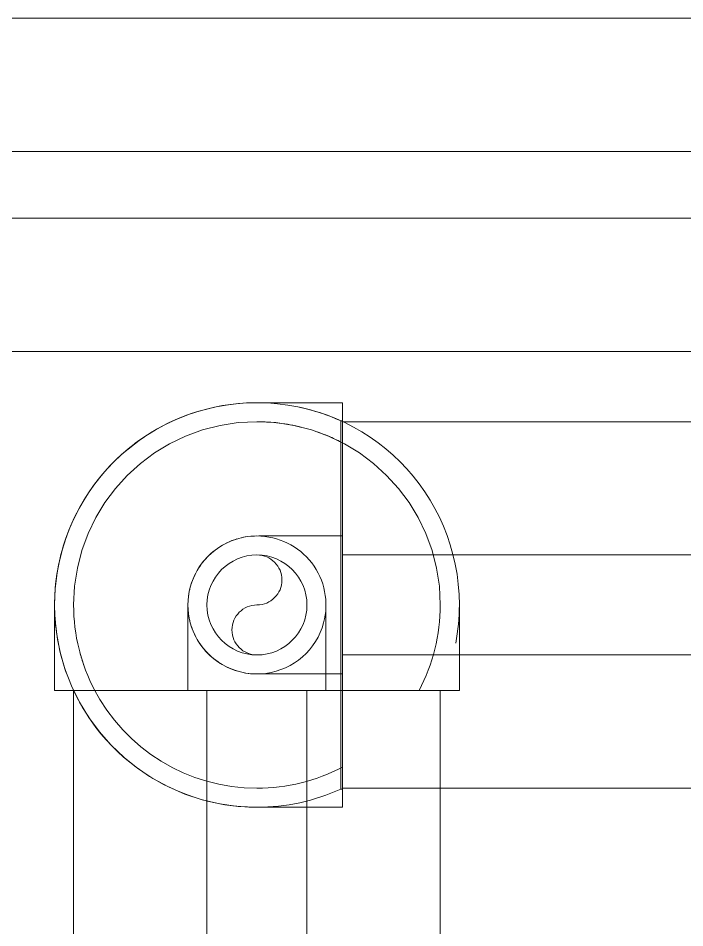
# Model space of a CAD drawing. Header units: metres. Extents: x 32 to 132, y -29 to 44.
# Drawn here: x 121.4731 to 121.6001, y -8.6646 to -8.4912 of the extents above; entities that cross this region are included whole.
import ezdxf

# ---------------------------------------------------------------- set-up
doc = ezdxf.new("R2010")
doc.units = ezdxf.units.M
doc.header["$LTSCALE"] = 100
doc.linetypes.add('HIDDEN JT', pattern=[0.0016, 0.001, -0.0006000000000000001])
doc.layers.add('A-DETL', color=7, linetype='Continuous', lineweight=9, true_color=0x00a600)
doc.layers.add('P-PIPE', color=7, linetype='Continuous', lineweight=18)

# ---------------------------------------------------------------- blocks, each defined once
blk = doc.blocks.new('Elbow - Welded - REFRIGERACION-V76-NIVEL 04')
at = {"layer": 'A-DETL', "color": 11, "linetype": 'HIDDEN JT', "true_color": 0xff8080}
for p, q in [((76.29693182881545, -8.603044696093804), (76.29693182881545, -8.589898211718802)), ((76.29693182881545, -8.616191180468803), (76.29693182881545, -8.603044696093804))]:
    blk.add_line(p, q, dxfattribs=at)
at = {"layer": 'A-DETL', "color": 11, "linetype": 'HIDDEN JT', "true_color": 0xff8080, "flags": 128}
for points in [[(76.27765536080122, -8.590237205242914), (76.27785959158875, -8.590189214377032), (76.27837587405213, -8.59008949661617), (76.27889573119147, -8.590010504410836), (76.27941833134625, -8.589952364131728), (76.2799428384677, -8.589915168790878), (76.28014992863258, -8.589908789157516)], [(76.28099041662492, -8.589898211718813), (76.28107815123613, -8.589898211718813), (76.28124597749563, -8.589898211718813), (76.28143889777111, -8.589898211718813), (76.28165660343126, -8.589898211718813), (76.28189874619349, -8.589898211718813), (76.28216493868103, -8.589898211718813), (76.28245475504268, -8.589898211718813), (76.2827677316341, -8.589898211718813), (76.28310336775948, -8.589898211718813), (76.28346112647264, -8.589898211718813), (76.28384043543596, -8.589898211718813), (76.28424068783602, -8.589898211718813), (76.28466124335432, -8.589898211718813), (76.28510142919178, -8.589898211718813), (76.28556054114496, -8.589898211718813), (76.28603784473266, -8.589898211718813), (76.28653257637099, -8.589898211718813), (76.28704394459481, -8.589898211718813), (76.2875711313241, -8.589898211718813), (76.28811329317253, -8.589898211718813), (76.2886695627968, -8.589898211718813), (76.28923905028418, -8.589898211718813), (76.28982084457617, -8.589898211718813), (76.29041401492601, -8.589898211718813), (76.29101761238768, -8.589898211718813), (76.291630671334, -8.589898211718813), (76.29225221100144, -8.589898211718813), (76.29288123705912, -8.589898211718813), (76.29351674319953, -8.589898211718813), (76.29415771274842, -8.589898211718813), (76.29480312029123, -8.589898211718813), (76.29545193331357, -8.589898211718813), (76.29610311385304, -8.589898211718813), (76.29675562015966, -8.589898211718813), (76.29693182881553, -8.589898211718813)], [(76.27441403346542, -8.591450051566188), (76.27488265196808, -8.5912115396948), (76.27536043355687, -8.590991958349386), (76.27584661388315, -8.590791658813247), (76.2763404151621, -8.590610961522914), (76.27677892556446, -8.59047010945282)], [(76.2716483831423, -8.593429904046301), (76.27183555482972, -8.593255256952157), (76.27223404687881, -8.592912189465157), (76.27264593921716, -8.592585331827273), (76.27307057290487, -8.592275206941007), (76.27350726861866, -8.591982310940013), (76.27364584842628, -8.591897195026334)], [(76.26947191836194, -8.596061465042627), (76.26976008267499, -8.595621632639855), (76.27006560509226, -8.595193675555114), (76.27038799684304, -8.59477827842844), (76.27072674216934, -8.594376105806617), (76.27100048088833, -8.594076311855398)], [(76.2680414132615, -8.599199623724711), (76.26813123584851, -8.598909251719766), (76.26830659147144, -8.598413528390338), (76.26850163047445, -8.597925213941304), (76.26871604083675, -8.597445089571618), (76.2689494795475, -8.596973923377847), (76.26900675712773, -8.596869077470526)], [(76.267472824544, -8.602596531935088), (76.26747437585081, -8.602518976936754), (76.26750590638365, -8.601994098818203), (76.2675584012219, -8.601470901431187), (76.26763177638506, -8.600950221779904), (76.26772591448848, -8.600432892840715), (76.26780313603098, -8.60008756709949)], [(76.2678028535896, -8.60599967973298), (76.26775486272375, -8.605795448945594), (76.26765514496289, -8.605279166482207), (76.26757615275757, -8.604759309342864), (76.26751801247845, -8.604236709188081), (76.2674808171376, -8.603712202066635), (76.26747443750423, -8.603505111901915)], [(76.2690156999129, -8.609241007068917), (76.26877718804153, -8.608772388566251), (76.2685576066961, -8.608294606977468), (76.26835730715997, -8.607808426651195), (76.26817660986964, -8.60731462537224), (76.26803575779957, -8.606876114969966)], [(76.28061034444053, -8.616191180468807), (76.28008462528348, -8.616180664683524), (76.27955974716494, -8.616149134150685), (76.27903654977791, -8.616096639312422), (76.27851587012663, -8.616023264149277), (76.27799854118744, -8.615929126045863), (76.2774853905763, -8.615814375603044), (76.27697723922475, -8.615679196397068), (76.27647490006649, -8.615523804685829), (76.27597917673707, -8.615348449062893), (76.27549086228802, -8.61515341005989), (76.27501073791835, -8.614938999697582), (76.27453957172457, -8.614705560986827), (76.27407811747213, -8.614453467379763), (76.27362711338935, -8.614183122172387), (76.27318728098658, -8.613894957859346), (76.27275932390184, -8.613589435442089), (76.27234392677516, -8.61326704369129), (76.27194175415335, -8.612928298364993), (76.27155344942678, -8.612573741383448), (76.2711796338002, -8.612203939962196), (76.27082090529888, -8.611819485704626), (76.27047783781188, -8.611420993655525), (76.270150980174, -8.611009101317178), (76.26984085528773, -8.61058446762946), (76.26954795928674, -8.61014777191568), (76.26927276074214, -8.609699712795823)], [(76.29693182881553, -8.616191180468807), (76.29627914352244, -8.616191180468807), (76.29562750238658, -8.616191180468807), (76.29497794789476, -8.616191180468807), (76.29433151919562, -8.616191180468807), (76.29368925043717, -8.616191180468807), (76.2930521691124, -8.616191180468807), (76.29242129441555, -8.616191180468807), (76.29179763561153, -8.616191180468807), (76.29118219042142, -8.616191180468807), (76.2905759434262, -8.616191180468807), (76.28997986449177, -8.616191180468807), (76.28939490721723, -8.616191180468807), (76.28882200740946, -8.616191180468807), (76.28826208158594, -8.616191180468807), (76.28771602550856, -8.616191180468807), (76.28718471275052, -8.616191180468807), (76.2866689932989, -8.616191180468807), (76.28616969219483, -8.616191180468807), (76.28568760821355, -8.616191180468807), (76.28522351258661, -8.616191180468807), (76.28477814776797, -8.616191180468807), (76.28435222624638, -8.616191180468807), (76.28394642940538, -8.616191180468807), (76.28356140643338, -8.616191180468807), (76.28319777328497, -8.616191180468807), (76.28285611169565, -8.616191180468807), (76.28253696825105, -8.616191180468807), (76.28224085351262, -8.616191180468807), (76.28196824120076, -8.616191180468807), (76.28171956743702, -8.616191180468807), (76.28149523004639, -8.616191180468807), (76.28129558792082, -8.616191180468807), (76.28112096044512, -8.616191180468807), (76.28097162698602, -8.616191180468807), (76.28084782644518, -8.616191180468807), (76.28074975687706, -8.616191180468807), (76.28067757517205, -8.616191180468807), (76.28063139680548, -8.616191180468807), (76.28061129565289, -8.616191180468807)]]:
    blk.add_lwpolyline(points, dxfattribs=at)
at = {"layer": 'A-DETL', "color": 11, "linetype": 'HIDDEN JT', "true_color": 0xff8080}
blk.add_arc((76.28061034444043, -8.603044696093804), 0.01314648437499872, 210.0000000000134, 345.0000000000076, dxfattribs=at)
blk = doc.blocks.new('Elbow - Welded - REFRIGERACION-V49-NIVEL 04')
at = {"layer": 'A-DETL', "color": 11, "linetype": 'HIDDEN JT', "true_color": 0xff8080, "flags": 128}
for points in [[(76.26746386006552, -8.603424768278213), (76.26746386006552, -8.60351250288942), (76.26746386006552, -8.603680329148917), (76.26746386006552, -8.603873249424387)], [(76.29375682881552, -8.603929581699669), (76.29375682881552, -8.603729939574096), (76.29375682881552, -8.60355531209841), (76.29375682881552, -8.6034059786393)]]:
    blk.add_lwpolyline(points, dxfattribs=at)
at = {"layer": 'P-PIPE', "color": 11, "true_color": 0xff8080, "flags": 128}
for points in [[(76.26746386006552, -8.603044696093809), (76.26746386006552, -8.603057751540451), (76.26746386006552, -8.603096896994424), (76.26746386006552, -8.60316206983136), (76.26746386006552, -8.60325316578863), (76.26746386006552, -8.603370039132118), (76.26746386006552, -8.60351250288942), (76.26746386006552, -8.603680329148917), (76.26746386006552, -8.603873249424387), (76.26746386006552, -8.604090955084544), (76.26746386006552, -8.60433309784678), (76.26746386006552, -8.604599290334315), (76.26746386006552, -8.604889106695968), (76.26746386006552, -8.605202083287375), (76.26746386006552, -8.605537719412768), (76.26746386006552, -8.605895478125934), (76.26746386006552, -8.606274787089248), (76.26746386006552, -8.606675039489298), (76.26746386006552, -8.607095595007607), (76.26746386006552, -8.607535780845069), (76.26746386006552, -8.607994892798246), (76.26746386006552, -8.60847219638595), (76.26746386006552, -8.608966928024266), (76.26746386006552, -8.609478296248097), (76.26746386006552, -8.610005482977384), (76.26746386006552, -8.610547644825811), (76.26746386006552, -8.611103914450082), (76.26746386006552, -8.611673401937454), (76.26746386006552, -8.61225519622945), (76.26746386006552, -8.612848366579293), (76.26746386006552, -8.613451964040967), (76.26746386006552, -8.614065022987287), (76.26746386006552, -8.614686562654729), (76.26746386006552, -8.615315588712408), (76.26746386006552, -8.61595109485282), (76.26746386006552, -8.616592064401704), (76.26746386006552, -8.617237471944515), (76.26746386006552, -8.617886284966863), (76.26746386006552, -8.618537465506325), (76.26746386006552, -8.619189971812936), (76.26746386006552, -8.619366180468813)], [(76.29375682881552, -8.619366180468813), (76.29375682881552, -8.618713495175715), (76.29375682881552, -8.618061854039864), (76.29375682881552, -8.617412299548047), (76.29375682881552, -8.616765870848912), (76.29375682881552, -8.61612360209045), (76.29375682881552, -8.615486520765685), (76.29375682881552, -8.614855646068836), (76.29375682881552, -8.614231987264816), (76.29375682881552, -8.613616542074702), (76.29375682881552, -8.61301029507949), (76.29375682881552, -8.612414216145048), (76.29375682881552, -8.61182925887052), (76.29375682881552, -8.611256359062748), (76.29375682881552, -8.610696433239232), (76.29375682881552, -8.61015037716184), (76.29375682881552, -8.609619064403795), (76.29375682881552, -8.609103344952187), (76.29375682881552, -8.608604043848112), (76.29375682881552, -8.608121959866835), (76.29375682881552, -8.60765786423989), (76.29375682881552, -8.607212499421255), (76.29375682881552, -8.606786577899664), (76.29375682881552, -8.60638078105866), (76.29375682881552, -8.60599575808666), (76.29375682881552, -8.605632124938257), (76.29375682881552, -8.605290463348933), (76.29375682881552, -8.60497131990433), (76.29375682881552, -8.604675205165899), (76.29375682881552, -8.60440259285404), (76.29375682881552, -8.604153919090312), (76.29375682881552, -8.603929581699669), (76.29375682881552, -8.603729939574096), (76.29375682881552, -8.60355531209841), (76.29375682881552, -8.6034059786393), (76.29375682881552, -8.603282178098462), (76.29375682881552, -8.603184108530337), (76.29375682881552, -8.603111926825331), (76.29375682881552, -8.603065748458757), (76.29375682881552, -8.60304564730617)]]:
    blk.add_lwpolyline(points, dxfattribs=at)
at = {"layer": 'P-PIPE', "color": 11, "true_color": 0xff8080}
for radius, start, end in [(0.01314648437500393, 90, 209.9999999999944), (0.01314648437499955, 345.0000000000004, 90)]:
    blk.add_arc((76.28061034444043, -8.603044696093809), radius, start, end, dxfattribs=at)

msp = doc.modelspace()

# ---------------------------------------------------------------- linework, layer by layer
at = {"layer": 'A-DETL', "color": 11, "linetype": 'HIDDEN JT', "true_color": 0xff8080}
for p, q in [((121.534590793657, -8.638126652706932), (121.534590793657, -8.567962740948598)), ((121.5346933107195, -8.5679627409486), (121.534590793657, -8.5679627409486)), ((121.5349408088021, -8.5679627409486), (121.534940808802, -8.641591181202765)), ((121.5349408088021, -8.568119696827765), (121.5349408088021, -8.572168091237184)), ((121.534940808802, -8.572798759600595), (121.534940808802, -8.612569696827766)), ((121.5557987147714, -8.59351969682776), (121.5349408088021, -8.59351969682776)), ((121.534940808802, -8.593519696827766), (121.534940808802, -8.633290634054935)), ((121.5349408088021, -8.61256969682777), (121.556309558848, -8.61256969682777)), ((121.534940808802, -8.633921302418354), (121.534940808802, -8.637969696827765)), ((121.534590793657, -8.638126652706932), (121.5349408088021, -8.638126652706932)), ((121.5349408088021, -8.637969696827772), (121.5534902962115, -8.637969696827772))]:
    msp.add_line(p, q, dxfattribs=at)
at = {"layer": 'A-DETL', "color": 11, "linetype": 'HIDDEN JT', "true_color": 0xff8080, "flags": 128}
for points in [[(121.5190871312227, -8.564498212452769), (121.5192549574822, -8.564498212452769), (121.5194478777577, -8.564498212452769)], [(121.5571658088021, -8.60392958243362), (121.5571658088021, -8.603729940308048), (121.5571658088021, -8.603555312832361)], [(121.5186193244271, -8.641591181202761), (121.5170778761817, -8.641560348126673), (121.5155388939247, -8.64146789822473), (121.5140048396994, -8.641313979397074), (121.5124781676652, -8.641098837880977), (121.5109613201718, -8.640822817856977), (121.5094567238517, -8.640486360898239), (121.5079667857378, -8.64009000526412), (121.5064938894134, -8.639634385039079), (121.5050403911985, -8.639120229118278), (121.50360861638, -8.638548360041517), (121.5022008554923, -8.637919692677338), (121.5008193606524, -8.637235232759386), (121.4994663419575, -8.63649607527753), (121.4981439639487, -8.63570340272609), (121.4968543421489, -8.634858483212021), (121.4955995396778, -8.633962668426303), (121.4943815639517, -8.63301739148153), (121.4932023634719, -8.63202416461913), (121.4920638247076, -8.630984576790224), (121.490967769078, -8.629900291113572), (121.4899159500382, -8.62877304221495), (121.4889100502745, -8.627604633452126), (121.4879516790117, -8.62639693402988), (121.4870423694395, -8.625151876009655), (121.4861835762592, -8.623871451218694), (121.4853766733568, -8.622557708063498), (121.4846229516046, -8.621212748252884), (121.4839236167968, -8.619838723435628), (121.4832797877199, -8.61843783175834), (121.482692494363, -8.617012314348866), (121.4821626762702, -8.615564451730949), (121.4816911810375, -8.614096560175915), (121.4812787629566, -8.61261098799714), (121.4809260818085, -8.611110111793193), (121.4806337018078, -8.609596332645832)], [(121.5349408088021, -8.641591181202761), (121.5342881235091, -8.641591181202761), (121.5336364823732, -8.641591181202761), (121.5329869278814, -8.641591181202761), (121.5323404991822, -8.641591181202761), (121.5316982304238, -8.641591181202761), (121.531061149099, -8.641591181202761), (121.5304302744022, -8.641591181202761), (121.5298066155981, -8.641591181202761), (121.529191170408, -8.641591181202761), (121.5285849234128, -8.641591181202761), (121.5279888444784, -8.641591181202761), (121.5274038872038, -8.641591181202761), (121.5268309873961, -8.641591181202761), (121.5262710615726, -8.641591181202761), (121.5257250054952, -8.641591181202761), (121.5251936927371, -8.641591181202761), (121.5246779732855, -8.641591181202761), (121.5241786721814, -8.641591181202761), (121.5236965882002, -8.641591181202761), (121.5232324925732, -8.641591181202761), (121.5227871277546, -8.641591181202761), (121.522361206233, -8.641591181202761), (121.521955409392, -8.641591181202761), (121.52157038642, -8.641591181202761), (121.5212067532716, -8.641591181202761), (121.5208650916823, -8.641591181202761), (121.5205459482377, -8.641591181202761), (121.5202498334992, -8.641591181202761), (121.5199772211874, -8.641591181202761), (121.5197285474236, -8.641591181202761), (121.519504210033, -8.641591181202761), (121.5193045679074, -8.641591181202761), (121.5191299404317, -8.641591181202761), (121.5189806069726, -8.641591181202761), (121.5188568064318, -8.641591181202761), (121.5187587368637, -8.641591181202761), (121.5186865551587, -8.641591181202761), (121.5186403767921, -8.641591181202761), (121.5186202756395, -8.641591181202761)]]:
    msp.add_lwpolyline(points, dxfattribs=at)
at = {"layer": 'A-DETL', "color": 11, "linetype": 'HIDDEN JT', "true_color": 0xff8080}
for centre, radius, start, end in [((121.518619324427, -8.603044696827766), 0.03492500000000121, 90, 180), ((121.518619324427, -8.603044696827766), 0.03492500000000121, 76.06945464304681, 90), ((121.518619324427, -8.603044696827766), 0.03492500000000121, 0, 90), ((121.518619324427, -8.603044696827766), 0.03492499999999761, 62.13890928607147, 70.72436738886555), ((121.518619324427, -8.603044696827766), 0.009524999999996453, 0, 180), ((121.518619324427, -8.598282196827766), 0.004762499999998226, 270, 90), ((121.518619324427, -8.603044696827766), 0.03492500000000121, 180, 207.8610907139243), ((121.518619324427, -8.603044696827766), 0.009524999999996453, 180, 0), ((121.518619324427, -8.607807196827766), 0.004762499999998226, 90, 270), ((121.518619324427, -8.603044696827766), 0.03492499999999165, 332.1389092860742, 0), ((121.518619324427, -8.603044696827766), 0.03854648437498606, 187.8532686971919, 270), ((121.518619324427, -8.603044696827766), 0.03492500000000655, 194.9999999999966, 199.2845446407867), ((121.518619324427, -8.603044696827766), 0.03492500000000121, 207.0346366928363, 270), ((121.518619324427, -8.603044696827766), 0.03492500000000421, 270, 297.8610907139212), ((121.518619324427, -8.603044696827766), 0.0385464843750043, 270, 294.4779541936097)]:
    msp.add_arc(centre, radius, start, end, dxfattribs=at)
at = {"layer": 'P-PIPE', "color": 11, "true_color": 0xff8080}
for p, q in [((121.6785672969007, -8.491236312099987), (121.4463335692325, -8.491236312099987)), ((121.6785672969007, -8.51663631209999), (121.4654662518245, -8.51663631209999)), ((121.4653281836958, -8.529336312099987), (121.6785672969007, -8.529336312099987)), ((121.4625780755475, -8.55473631209999), (121.6785672969007, -8.55473631209999)), ((121.534940808802, -8.567962740948598), (121.534940808802, -8.564498212452765)), ((121.5349408088021, -8.5679627409486), (121.5346933107195, -8.5679627409486)), ((121.6359661375426, -8.568119696827766), (121.5349408088021, -8.568119696827766)), ((121.6359661375426, -8.59351969682776), (121.5558483241464, -8.59351969682776)), ((121.556359168223, -8.61256969682777), (121.6359661375426, -8.61256969682777)), ((121.480072840052, -8.619366181202764), (121.557165808802, -8.619366181202764)), ((121.4836943244272, -8.619366181202764), (121.4836943244272, -13.61088614956763)), ((121.5090943244272, -8.619366181202764), (121.5090943244272, -13.62948966519263)), ((121.5281443244272, -13.62948966519263), (121.5281443244272, -8.619366181202764)), ((121.5535443244272, -13.62948966519263), (121.5535443244272, -8.619366181202764)), ((121.5535399055865, -8.637969696827772), (121.6359661375426, -8.637969696827772))]:
    msp.add_line(p, q, dxfattribs=at)
at = {"layer": 'P-PIPE', "color": 11, "true_color": 0xff8080, "flags": 128}
for points in [[(121.4800728400521, -8.60304469682776), (121.4801036731282, -8.60150324858237), (121.4801961230302, -8.599964266325353), (121.4803500418578, -8.598430212100006), (121.4805651833739, -8.59690354006586), (121.4808412033979, -8.59538669257248), (121.4811776603566, -8.593882096252292), (121.4815740159908, -8.59239215813845), (121.4820296362158, -8.590919261814081), (121.4825437921366, -8.589465763599117), (121.4831156612134, -8.588033988780627), (121.4837443285776, -8.586626227892902), (121.4844287884955, -8.585244733053058), (121.4851679459774, -8.583891714358122), (121.4859606185288, -8.58256933634939), (121.4868055380429, -8.581279714549579), (121.4877013528286, -8.580024912078471), (121.4886466297734, -8.578806936352326), (121.4896398566358, -8.577627735872504), (121.4906794444647, -8.576489197108208), (121.4917637301413, -8.575393141478598), (121.4928909790399, -8.574341322438862), (121.4940593878028, -8.573335422675079), (121.495267087225, -8.572377051412305), (121.4965121452452, -8.571467741840117), (121.4977925700362, -8.570608948659856), (121.4991063131914, -8.569802045757402), (121.500451273002, -8.569048324005266), (121.5018252978193, -8.56834898919748), (121.5032261894966, -8.567705160120543), (121.504651706906, -8.56711786676364), (121.506099569524, -8.566588048670859), (121.507567461079, -8.56611655343813), (121.5090530332578, -8.565704135357231), (121.5105539094617, -8.565351454209125), (121.5120676886091, -8.56505907420842), (121.5135919489761, -8.564827463100738), (121.5151242520715, -8.564656991414429), (121.516662146537, -8.564547931867859), (121.5182031720696, -8.564500458933017)], [(121.5186323798738, -8.564498212452769), (121.5186715253277, -8.564498212452769), (121.5187366981647, -8.564498212452769), (121.5188277941219, -8.564498212452769), (121.5189446674654, -8.564498212452769), (121.5190871312227, -8.564498212452769), (121.5192549574822, -8.564498212452769), (121.5194478777577, -8.564498212452769), (121.5196655834179, -8.564498212452769), (121.5199077261801, -8.564498212452769), (121.5201739186676, -8.564498212452769), (121.5204637350293, -8.564498212452769), (121.5207767116207, -8.564498212452769), (121.5211123477461, -8.564498212452769), (121.5214701064592, -8.564498212452769), (121.5218494154226, -8.564498212452769), (121.5222496678226, -8.564498212452769), (121.5226702233409, -8.564498212452769), (121.5231104091784, -8.564498212452769), (121.5235695211316, -8.564498212452769), (121.5240468247193, -8.564498212452769), (121.5245415563576, -8.564498212452769), (121.5250529245814, -8.564498212452769), (121.5255801113107, -8.564498212452769), (121.5261222731591, -8.564498212452769), (121.5266785427834, -8.564498212452769), (121.5272480302708, -8.564498212452769), (121.5278298245628, -8.564498212452769), (121.5284229949126, -8.564498212452769), (121.5290265923743, -8.564498212452769), (121.5296396513206, -8.564498212452769), (121.5302611909881, -8.564498212452769), (121.5308902170457, -8.564498212452769), (121.5315257231861, -8.564498212452769), (121.532166692735, -8.564498212452769), (121.5328121002779, -8.564498212452769), (121.5334609133002, -8.564498212452769), (121.5341120938397, -8.564498212452769), (121.5347646001463, -8.564498212452769), (121.5349408088021, -8.564498212452769)], [(121.4800728400521, -8.60304469682776), (121.4800728400521, -8.603057752274394), (121.4800728400521, -8.603096897728376), (121.4800728400521, -8.60316207056531), (121.4800728400521, -8.603253166522581), (121.4800728400521, -8.60337003986607), (121.4800728400521, -8.60351250362337), (121.4800728400521, -8.603680329882868), (121.4800728400521, -8.603873250158339), (121.4800728400521, -8.604090955818496), (121.4800728400521, -8.604333098580732), (121.4800728400521, -8.604599291068258), (121.4800728400521, -8.60488910742992), (121.4800728400521, -8.605202084021336), (121.4800728400521, -8.605537720146717), (121.4800728400521, -8.605895478859885), (121.4800728400521, -8.6062747878232), (121.4800728400521, -8.60667504022325), (121.4800728400521, -8.607095595741558), (121.4800728400521, -8.60753578157902), (121.4800728400521, -8.607994893532197), (121.4800728400521, -8.608472197119902), (121.4800728400521, -8.608966928758218), (121.4800728400521, -8.609478296982049), (121.4800728400521, -8.610005483711335), (121.4800728400521, -8.610547645559762), (121.4800728400521, -8.611103915184033), (121.4800728400521, -8.611673402671405), (121.4800728400521, -8.612255196963401), (121.4800728400521, -8.612848367313244), (121.4800728400521, -8.613451964774917), (121.4800728400521, -8.614065023721238), (121.4800728400521, -8.61468656338869), (121.4800728400521, -8.615315589446368), (121.4800728400521, -8.61595109558678), (121.4800728400521, -8.616592065135665), (121.4800728400521, -8.617237472678475), (121.4800728400521, -8.617886285700823), (121.4800728400521, -8.618537466240284), (121.4800728400521, -8.619189972546897), (121.4800728400521, -8.619366181202771)], [(121.4806337018078, -8.609596332645832), (121.4804020907001, -8.608072072278766), (121.4802316190138, -8.606539769183435), (121.4801225594672, -8.605001874717907), (121.4800750865324, -8.603460849185259)], [(121.5571658088021, -8.619366181202771), (121.5571658088021, -8.618713495909676), (121.5571658088021, -8.618061854773824), (121.5571658088021, -8.617412300282007), (121.5571658088021, -8.616765871582862), (121.5571658088021, -8.61612360282441), (121.5571658088021, -8.615486521499646), (121.5571658088021, -8.614855646802788), (121.5571658088021, -8.614231987998776), (121.5571658088021, -8.613616542808652), (121.5571658088021, -8.613010295813442), (121.5571658088021, -8.612414216879), (121.5571658088021, -8.61182925960447), (121.5571658088021, -8.611256359796709), (121.5571658088021, -8.610696433973184), (121.5571658088021, -8.610150377895792), (121.5571658088021, -8.609619065137753), (121.5571658088021, -8.609103345686139), (121.5571658088021, -8.608604044582073), (121.5571658088021, -8.608121960600787), (121.5571658088021, -8.607657864973842), (121.5571658088021, -8.607212500155207), (121.5571658088021, -8.606786578633614), (121.5571658088021, -8.60638078179262), (121.5571658088021, -8.605995758820612), (121.5571658088021, -8.605632125672209), (121.5571658088021, -8.605290464082884), (121.5571658088021, -8.604971320638281), (121.5571658088021, -8.60467520589985), (121.5571658088021, -8.604402593587992), (121.5571658088021, -8.604153919824263), (121.5571658088021, -8.60392958243362), (121.5571658088021, -8.603729940308048), (121.5571658088021, -8.603555312832361), (121.5571658088021, -8.603405979373251), (121.5571658088021, -8.603282178832414), (121.5571658088021, -8.603184109264289), (121.5571658088021, -8.603111927559283), (121.5571658088021, -8.603065749192709), (121.5571658088021, -8.603045648040121)]]:
    msp.add_lwpolyline(points, dxfattribs=at)
at = {"layer": 'P-PIPE', "color": 11, "true_color": 0xff8080}
for centre, radius, start, end in [((121.518619324427, -8.60304469682776), 0.0385464843750043, 90, 180), ((121.518619324427, -8.60304469682776), 0.03854648437499009, 0, 90), ((121.518619324427, -8.603044696827766), 0.03854648437500263, 65.5220458063867, 77.76102290319233), ((121.518619324427, -8.603044696827766), 0.0385464843749922, 115.7142857142769, 128.5714285714291), ((121.518619324427, -8.603044696827766), 0.03854648437499353, 141.428571428569, 180), ((121.518619324427, -8.603044696827766), 0.03854648437499009, 180, 187.7794113902802), ((121.518619324427, -8.60304469682776), 0.03854648437499691, 180, 187.7849071458513), ((121.518619324427, -8.60304469682776), 0.03854648437499009, 349.0970485532399, 0)]:
    msp.add_arc(centre, radius, start, end, dxfattribs=at)

# ---------------------------------------------------------------- block references
at = {"layer": 'A-DETL', "color": 11, "linetype": 'HIDDEN JT', "true_color": 0xff8080}
for name in ['Elbow - Welded - REFRIGERACION-V49-NIVEL 04', 'Elbow - Welded - REFRIGERACION-V76-NIVEL 04']:
    msp.add_blockref(name, (45.23800897998662, -7.339622243307531e-10), dxfattribs=at)

doc.saveas('drawing.dxf')
